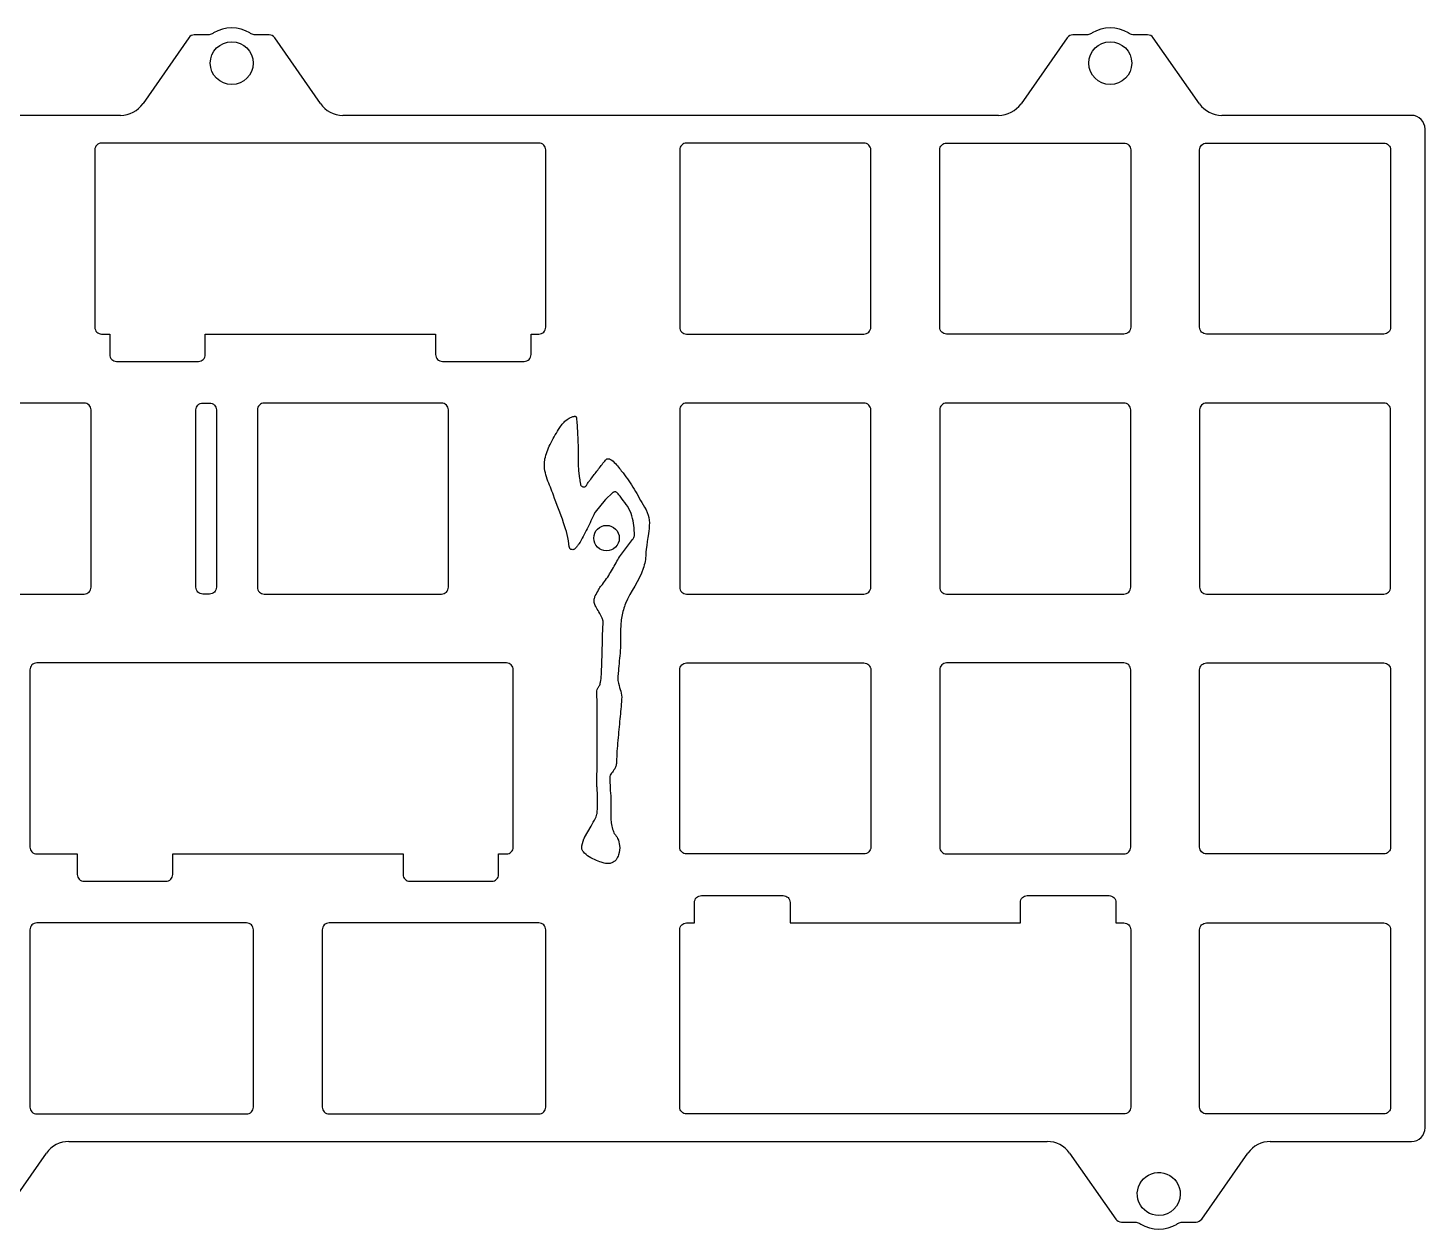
# Model space of a CAD drawing. Header units: millimetres. Extents: x 9 to 371, y 9 to 97.
# Drawn here: x 268.7 to 371.1, y 9.2 to 97.2 of the extents above; entities that cross this region are included whole.
import ezdxf

# ---------------------------------------------------------------- set-up
doc = ezdxf.new("R2010")
doc.units = ezdxf.units.MM
doc.header["$MEASUREMENT"] = 0

msp = doc.modelspace()

# ---------------------------------------------------------------- linework, layer by layer
for p, q in [((280.44, 96.52), (277.09, 91.7)), ((280.44, 96.52), (277.09, 91.7)), ((281.74, 96.74), (280.85, 96.74)), ((281.74, 96.74), (280.85, 96.74)), ((286.33, 96.74), (285.43, 96.74)), ((286.33, 96.74), (285.43, 96.74)), ((290.09, 91.7), (286.74, 96.52)), ((290.09, 91.7), (286.74, 96.52)), ((344.83, 96.52), (341.44, 91.69)), ((344.83, 96.52), (341.44, 91.69)), ((346.13, 96.74), (345.24, 96.74)), ((346.13, 96.74), (345.24, 96.74)), ((350.72, 96.74), (349.82, 96.74)), ((350.72, 96.74), (349.82, 96.74)), ((354.51, 91.69), (351.13, 96.52)), ((354.51, 91.69), (351.13, 96.52)), ((275.45, 90.84), (212.54, 90.84)), ((275.45, 90.84), (212.54, 90.84)), ((339.8, 90.84), (291.73, 90.84)), ((339.8, 90.84), (291.73, 90.84)), ((370.05, 90.84), (356.15, 90.84)), ((370.05, 90.84), (356.15, 90.84)), ((371.05, 16.64), (371.05, 89.84)), ((371.05, 16.64), (371.05, 89.84)), ((310.97, 62.66), (310.22, 61.75)), ((310.97, 62.66), (310.22, 61.75)), ((311.51, 63.18), (310.99, 62.68)), ((311.51, 63.18), (310.99, 62.68)), ((310.37, 43.03), (310.37, 43.23)), ((310.37, 43.03), (310.37, 43.23)), ((311.38, 40.5), (311.38, 39.29)), ((311.38, 40.5), (311.38, 39.29)), ((309.45, 37.91), (309.93, 38.75)), ((309.45, 37.91), (309.93, 38.75)), ((309.26, 37.3), (309.41, 37.83)), ((309.26, 37.3), (309.41, 37.83)), ((271.66, 15.64), (343.36, 15.64)), ((271.66, 15.64), (343.36, 15.64)), ((359.71, 15.64), (370.05, 15.64)), ((359.71, 15.64), (370.05, 15.64)), ((266.64, 9.95), (270.02, 14.78)), ((266.64, 9.95), (270.02, 14.78)), ((345, 14.78), (348.39, 9.95)), ((345, 14.78), (348.39, 9.95)), ((354.68, 9.95), (358.07, 14.78)), ((354.68, 9.95), (358.07, 14.78)), ((348.8, 9.74), (349.69, 9.74)), ((348.8, 9.74), (349.69, 9.74)), ((353.38, 9.74), (354.27, 9.74)), ((353.38, 9.74), (354.27, 9.74))]:
    msp.add_line(p, q)
for points in [[(306.61, 88.31, 0.414214), (306.11, 88.81), (274.06, 88.81, 0.414214), (273.56, 88.31), (273.56, 75.31, 0.414214), (274.06, 74.81), (274.65, 74.81), (274.65, 73.31, 0.414214), (275.15, 72.81), (281.15, 72.81, 0.414214), (281.65, 73.31), (281.65, 74.81), (298.53, 74.81), (298.53, 73.31, 0.414214), (299.03, 72.81), (305.03, 72.81, 0.414214), (305.53, 73.31), (305.53, 74.81), (306.11, 74.81, 0.414214), (306.61, 75.31)], [(306.61, 88.31, 0.414214), (306.11, 88.81), (274.06, 88.81, 0.414214), (273.56, 88.31), (273.56, 75.31, 0.414214), (274.06, 74.81), (274.65, 74.81), (274.65, 73.31, 0.414214), (275.15, 72.81), (281.15, 72.81, 0.414214), (281.65, 73.31), (281.65, 74.81), (298.53, 74.81), (298.53, 73.31, 0.414214), (299.03, 72.81), (305.03, 72.81, 0.414214), (305.53, 73.31), (305.53, 74.81), (306.11, 74.81, 0.414214), (306.61, 75.31)], [(316.43, 75.31, 0.414214), (316.93, 74.81), (329.93, 74.81, 0.414214), (330.43, 75.31), (330.43, 88.31, 0.414214), (329.93, 88.81), (316.93, 88.81, 0.414214), (316.43, 88.31)], [(316.43, 75.31, 0.414214), (316.93, 74.81), (329.93, 74.81, 0.414214), (330.43, 75.31), (330.43, 88.31, 0.414214), (329.93, 88.81), (316.93, 88.81, 0.414214), (316.43, 88.31)], [(335.48, 75.31), (335.48, 88.31, -0.414214), (335.98, 88.81), (348.98, 88.81, -0.414214), (349.48, 88.31), (349.48, 75.31, -0.414214), (348.98, 74.81), (335.98, 74.81, -0.414214)], [(335.48, 75.31), (335.48, 88.31, -0.414214), (335.98, 88.81), (348.98, 88.81, -0.414214), (349.48, 88.31), (349.48, 75.31, -0.414214), (348.98, 74.81), (335.98, 74.81, -0.414214)], [(368.53, 88.31), (368.53, 75.31, -0.414214), (368.03, 74.81), (355.03, 74.81, -0.414214), (354.53, 75.31), (354.53, 88.31, -0.414214), (355.03, 88.81), (368.03, 88.81, -0.414214)], [(368.53, 88.31), (368.53, 75.31, -0.414214), (368.03, 74.81), (355.03, 74.81, -0.414214), (354.53, 75.31), (354.53, 88.31, -0.414214), (355.03, 88.81), (368.03, 88.81, -0.414214)], [(273.28, 69.26, 0.414214), (272.78, 69.76), (259.78, 69.76, 0.414214), (259.28, 69.26), (259.28, 56.26, 0.414214), (259.78, 55.76), (272.78, 55.76, 0.414214), (273.28, 56.26)], [(273.28, 69.26, 0.414214), (272.78, 69.76), (259.78, 69.76, 0.414214), (259.28, 69.26), (259.28, 56.26, 0.414214), (259.78, 55.76), (272.78, 55.76, 0.414214), (273.28, 56.26)], [(281.47, 69.76), (281.97, 69.76, -0.414214), (282.47, 69.26), (282.47, 56.26, -0.414214), (281.97, 55.76), (281.47, 55.76, -0.414214), (280.97, 56.26), (280.97, 69.26, -0.414214)], [(281.47, 69.76), (281.97, 69.76, -0.414214), (282.47, 69.26), (282.47, 56.26, -0.414214), (281.97, 55.76), (281.47, 55.76, -0.414214), (280.97, 56.26), (280.97, 69.26, -0.414214)], [(299.47, 69.26, 0.414214), (298.97, 69.76), (285.97, 69.76, 0.414214), (285.47, 69.26), (285.47, 56.26, 0.414214), (285.97, 55.76), (298.97, 55.76, 0.414214), (299.47, 56.26)], [(299.47, 69.26, 0.414214), (298.97, 69.76), (285.97, 69.76, 0.414214), (285.47, 69.26), (285.47, 56.26, 0.414214), (285.97, 55.76), (298.97, 55.76, 0.414214), (299.47, 56.26)], [(316.93, 69.76, 0.414214), (316.43, 69.26), (316.43, 56.26, 0.414214), (316.93, 55.76), (329.93, 55.76, 0.414214), (330.43, 56.26), (330.43, 69.26, 0.414214), (329.93, 69.76)], [(316.93, 69.76, 0.414214), (316.43, 69.26), (316.43, 56.26, 0.414214), (316.93, 55.76), (329.93, 55.76, 0.414214), (330.43, 56.26), (330.43, 69.26, 0.414214), (329.93, 69.76)], [(335.98, 69.76, 0.414214), (335.48, 69.26), (335.48, 56.26, 0.414214), (335.98, 55.76), (348.98, 55.76, 0.414214), (349.48, 56.26), (349.48, 69.26, 0.414214), (348.98, 69.76)], [(335.98, 69.76, 0.414214), (335.48, 69.26), (335.48, 56.26, 0.414214), (335.98, 55.76), (348.98, 55.76, 0.414214), (349.48, 56.26), (349.48, 69.26, 0.414214), (348.98, 69.76)], [(368.03, 55.76, 0.414214), (368.53, 56.26), (368.53, 69.26, 0.414214), (368.03, 69.76), (355.03, 69.76, 0.414214), (354.53, 69.26), (354.53, 56.26, 0.414214), (355.03, 55.76)], [(368.03, 55.76, 0.414214), (368.53, 56.26), (368.53, 69.26, 0.414214), (368.03, 69.76), (355.03, 69.76, 0.414214), (354.53, 69.26), (354.53, 56.26, 0.414214), (355.03, 55.76)], [(268.8, 37.21, 0.414214), (269.3, 36.71), (272.27, 36.71), (272.27, 35.21, 0.414214), (272.77, 34.71), (278.77, 34.71, 0.414214), (279.27, 35.21), (279.27, 36.71), (296.15, 36.71), (296.15, 35.21, 0.414214), (296.65, 34.71), (302.65, 34.71, 0.414214), (303.15, 35.21), (303.15, 36.71), (303.73, 36.71, 0.414214), (304.23, 37.21), (304.23, 50.21, 0.414214), (303.73, 50.71), (269.3, 50.71, 0.414214), (268.8, 50.21)], [(268.8, 37.21, 0.414214), (269.3, 36.71), (272.27, 36.71), (272.27, 35.21, 0.414214), (272.77, 34.71), (278.77, 34.71, 0.414214), (279.27, 35.21), (279.27, 36.71), (296.15, 36.71), (296.15, 35.21, 0.414214), (296.65, 34.71), (302.65, 34.71, 0.414214), (303.15, 35.21), (303.15, 36.71), (303.73, 36.71, 0.414214), (304.23, 37.21), (304.23, 50.21, 0.414214), (303.73, 50.71), (269.3, 50.71, 0.414214), (268.8, 50.21)], [(316.43, 37.21), (316.43, 50.21, -0.414214), (316.93, 50.71), (329.93, 50.71, -0.414214), (330.43, 50.21), (330.43, 37.21, -0.414214), (329.93, 36.71), (316.93, 36.71, -0.414214)], [(316.43, 37.21), (316.43, 50.21, -0.414214), (316.93, 50.71), (329.93, 50.71, -0.414214), (330.43, 50.21), (330.43, 37.21, -0.414214), (329.93, 36.71), (316.93, 36.71, -0.414214)], [(348.98, 36.71, 0.414214), (349.48, 37.21), (349.48, 50.21, 0.414214), (348.98, 50.71), (335.98, 50.71, 0.414214), (335.48, 50.21), (335.48, 37.21, 0.414214), (335.98, 36.71)], [(348.98, 36.71, 0.414214), (349.48, 37.21), (349.48, 50.21, 0.414214), (348.98, 50.71), (335.98, 50.71, 0.414214), (335.48, 50.21), (335.48, 37.21, 0.414214), (335.98, 36.71)], [(368.03, 36.71), (355.03, 36.71, -0.414214), (354.53, 37.21), (354.53, 50.21, -0.414214), (355.03, 50.71), (368.03, 50.71, -0.414214), (368.53, 50.21), (368.53, 37.21, -0.414214)], [(368.03, 36.71), (355.03, 36.71, -0.414214), (354.53, 37.21), (354.53, 50.21, -0.414214), (355.03, 50.71), (368.03, 50.71, -0.414214), (368.53, 50.21), (368.53, 37.21, -0.414214)], [(317.51, 31.66), (317.51, 33.16, -0.414214), (318.01, 33.66), (324.01, 33.66, -0.414214), (324.51, 33.16), (324.51, 31.66), (341.39, 31.66), (341.39, 33.16, -0.414214), (341.89, 33.66), (347.89, 33.66, -0.414214), (348.39, 33.16), (348.39, 31.66), (348.98, 31.66, -0.414214), (349.48, 31.16), (349.48, 18.16, -0.414214), (348.98, 17.66), (316.93, 17.66, -0.414214), (316.43, 18.16), (316.43, 31.16, -0.414214), (316.93, 31.66)], [(317.51, 31.66), (317.51, 33.16, -0.414214), (318.01, 33.66), (324.01, 33.66, -0.414214), (324.51, 33.16), (324.51, 31.66), (341.39, 31.66), (341.39, 33.16, -0.414214), (341.89, 33.66), (347.89, 33.66, -0.414214), (348.39, 33.16), (348.39, 31.66), (348.98, 31.66, -0.414214), (349.48, 31.16), (349.48, 18.16, -0.414214), (348.98, 17.66), (316.93, 17.66, -0.414214), (316.43, 18.16), (316.43, 31.16, -0.414214), (316.93, 31.66)], [(269.3, 31.66, 0.414214), (268.8, 31.16), (268.8, 18.16, 0.414214), (269.3, 17.66), (284.68, 17.66, 0.414214), (285.18, 18.16), (285.18, 31.16, 0.414214), (284.68, 31.66)], [(269.3, 31.66, 0.414214), (268.8, 31.16), (268.8, 18.16, 0.414214), (269.3, 17.66), (284.68, 17.66, 0.414214), (285.18, 18.16), (285.18, 31.16, 0.414214), (284.68, 31.66)], [(306.11, 17.66, 0.414214), (306.61, 18.16), (306.61, 31.16, 0.414214), (306.11, 31.66), (290.73, 31.66, 0.414214), (290.23, 31.16), (290.23, 18.16, 0.414214), (290.73, 17.66)], [(306.11, 17.66, 0.414214), (306.61, 18.16), (306.61, 31.16, 0.414214), (306.11, 31.66), (290.73, 31.66, 0.414214), (290.23, 31.16), (290.23, 18.16, 0.414214), (290.73, 17.66)], [(355.03, 31.66), (368.03, 31.66, -0.414214), (368.53, 31.16), (368.53, 18.16, -0.414214), (368.03, 17.66), (355.03, 17.66, -0.414214), (354.53, 18.16), (354.53, 31.16, -0.414214)], [(355.03, 31.66), (368.03, 31.66, -0.414214), (368.53, 31.16), (368.53, 18.16, -0.414214), (368.03, 17.66), (355.03, 17.66, -0.414214), (354.53, 18.16), (354.53, 31.16, -0.414214)], [(353.11, 11.8), (353.11, 11.78, -0.41103), (351.54, 10.22, -2.414267)], [(353.11, 11.8), (353.11, 11.78, -0.41103), (351.54, 10.22, -2.414267)]]:
    msp.add_lwpolyline(points, format="xyb", close=True)
for centre, radius in [((283.59, 94.67), 1.57), ((283.59, 94.67), 1.57), ((347.98, 94.67), 1.57), ((347.98, 94.67), 1.57), ((311.06, 59.86), 0.935), ((311.06, 59.86), 0.935)]:
    msp.add_circle(centre, radius)
for centre, radius, start, end in [((280.85, 96.24), 0.5, 90, 145.2248), ((280.85, 96.24), 0.5, 90, 145.2248), ((283.59, 94.67), 2.58, 58.9418, 121.0582), ((283.59, 94.67), 2.58, 58.9418, 121.0582), ((286.33, 96.24), 0.5, 34.7752, 90), ((286.33, 96.24), 0.5, 34.7752, 90), ((345.24, 96.24), 0.5, 90, 145), ((345.24, 96.24), 0.5, 90, 145), ((347.98, 94.67), 2.58, 58.9418, 121.0582), ((347.98, 94.67), 2.58, 58.9418, 121.0582), ((350.72, 96.24), 0.5, 35, 90), ((350.72, 96.24), 0.5, 35, 90), ((275.45, 92.84), 2, 270, 325.2248), ((275.45, 92.84), 2, 270, 325.2248), ((291.73, 92.84), 2, 214.7752, 270), ((291.73, 92.84), 2, 214.7752, 270), ((339.8, 92.84), 2, 270, 325), ((339.8, 92.84), 2, 270, 325), ((356.15, 92.84), 2, 215, 270), ((356.15, 92.84), 2, 215, 270), ((370.05, 89.84), 1, 0, 90), ((370.05, 89.84), 1, 0, 90), ((370.05, 16.64), 1, 270, 0), ((370.05, 16.64), 1, 270, 0), ((271.66, 13.64), 2, 90, 145), ((271.66, 13.64), 2, 90, 145), ((343.36, 13.64), 2, 35, 90), ((343.36, 13.64), 2, 35, 90), ((359.71, 13.64), 2, 90, 145), ((359.71, 13.64), 2, 90, 145), ((348.8, 10.24), 0.5, 215, 270), ((348.8, 10.24), 0.5, 215, 270), ((351.54, 11.8), 2.58, 238.9418, 301.0582), ((351.54, 11.8), 2.58, 238.9418, 301.0582), ((354.27, 10.24), 0.5, 270, 325), ((354.27, 10.24), 0.5, 270, 325)]:
    msp.add_arc(centre, radius, start, end)
for points, knots in [([(282.26, 96.88), (282.19, 96.84), (282.12, 96.79), (281.92, 96.74), (281.82, 96.74), (281.74, 96.74)], [-0.05014064, -0.05014064, -0.05014064, -0.05014064, -0.02426052, -0.02426052, 0, 0, 0, 0]), ([(282.26, 96.88), (282.19, 96.84), (282.12, 96.79), (281.92, 96.74), (281.82, 96.74), (281.74, 96.74)], [-0.05014064, -0.05014064, -0.05014064, -0.05014064, -0.02426052, -0.02426052, 0, 0, 0, 0]), ([(285.43, 96.74), (285.35, 96.74), (285.26, 96.74), (285.06, 96.79), (284.99, 96.84), (284.92, 96.88)], [-0.04674166, -0.04674166, -0.04674166, -0.04674166, -0.02412574, -0.02412574, 0, 0, 0, 0]), ([(285.43, 96.74), (285.35, 96.74), (285.26, 96.74), (285.06, 96.79), (284.99, 96.84), (284.92, 96.88)], [-0.04674166, -0.04674166, -0.04674166, -0.04674166, -0.02412574, -0.02412574, 0, 0, 0, 0]), ([(346.65, 96.88), (346.58, 96.84), (346.51, 96.79), (346.3, 96.74), (346.21, 96.74), (346.13, 96.74)], [-0.05014064, -0.05014064, -0.05014064, -0.05014064, -0.02426052, -0.02426052, 0, 0, 0, 0]), ([(346.65, 96.88), (346.58, 96.84), (346.51, 96.79), (346.3, 96.74), (346.21, 96.74), (346.13, 96.74)], [-0.05014064, -0.05014064, -0.05014064, -0.05014064, -0.02426052, -0.02426052, 0, 0, 0, 0]), ([(349.82, 96.74), (349.74, 96.74), (349.65, 96.74), (349.44, 96.79), (349.37, 96.84), (349.3, 96.88)], [-0.04674166, -0.04674166, -0.04674166, -0.04674166, -0.02412574, -0.02412574, 0, 0, 0, 0]), ([(349.82, 96.74), (349.74, 96.74), (349.65, 96.74), (349.44, 96.79), (349.37, 96.84), (349.3, 96.88)], [-0.04674166, -0.04674166, -0.04674166, -0.04674166, -0.02412574, -0.02412574, 0, 0, 0, 0]), ([(307.54, 67.81), (307.67, 68.02), (307.83, 68.25), (308.11, 68.51), (308.22, 68.59), (308.44, 68.72), (308.56, 68.76), (308.69, 68.78)], [0, 0, 0, 0, 0.0926606, 0.0926606, 0.1384089, 0.1384089, 0.1846575, 0.1846575, 0.1846575, 0.1846575]), ([(307.54, 67.81), (307.67, 68.02), (307.83, 68.25), (308.11, 68.51), (308.22, 68.59), (308.44, 68.72), (308.56, 68.76), (308.69, 68.78)], [0, 0, 0, 0, 0.0926606, 0.0926606, 0.1384089, 0.1384089, 0.1846575, 0.1846575, 0.1846575, 0.1846575]), ([(308.69, 68.78), (308.71, 68.79), (308.72, 68.79), (308.75, 68.79), (308.77, 68.78), (308.78, 68.78)], [0, 0, 0, 0, 0.00574393, 0.00574393, 0.01141766, 0.01141766, 0.01141766, 0.01141766]), ([(308.69, 68.78), (308.71, 68.79), (308.72, 68.79), (308.75, 68.79), (308.77, 68.78), (308.78, 68.78)], [0, 0, 0, 0, 0.00574393, 0.00574393, 0.01141766, 0.01141766, 0.01141766, 0.01141766]), ([(308.78, 68.78), (308.8, 68.77), (308.81, 68.77), (308.83, 68.75), (308.84, 68.74), (308.85, 68.71), (308.86, 68.69), (308.87, 68.66), (308.87, 68.64), (308.87, 68.62)], [0, 0, 0, 0, 0.00491941, 0.00491941, 0.01056266, 0.01056266, 0.0168835, 0.0168835, 0.02324752, 0.02324752, 0.02324752, 0.02324752]), ([(308.78, 68.78), (308.8, 68.77), (308.81, 68.77), (308.83, 68.75), (308.84, 68.74), (308.85, 68.71), (308.86, 68.69), (308.87, 68.66), (308.87, 68.64), (308.87, 68.62)], [0, 0, 0, 0, 0.00491941, 0.00491941, 0.01056266, 0.01056266, 0.0168835, 0.0168835, 0.02324752, 0.02324752, 0.02324752, 0.02324752]), ([(308.87, 68.62), (308.92, 67.79), (308.93, 67.59), (308.98, 66.55), (308.99, 66.03), (308.99, 65.51)], [0, 0, 0, 0, 0.3141813, 0.3141813, 0.630316, 0.630316, 0.630316, 0.630316]), ([(308.87, 68.62), (308.92, 67.79), (308.93, 67.59), (308.98, 66.55), (308.99, 66.03), (308.99, 65.51)], [0, 0, 0, 0, 0.3141813, 0.3141813, 0.630316, 0.630316, 0.630316, 0.630316]), ([(306.55, 65.66), (306.62, 66.02), (306.76, 66.39), (307.11, 67.11), (307.34, 67.49), (307.54, 67.81)], [0, 0, 0, 0, 0.1376555, 0.1376555, 0.3019773, 0.3019773, 0.3019773, 0.3019773]), ([(306.55, 65.66), (306.62, 66.02), (306.76, 66.39), (307.11, 67.11), (307.34, 67.49), (307.54, 67.81)], [0, 0, 0, 0, 0.1376555, 0.1376555, 0.3019773, 0.3019773, 0.3019773, 0.3019773]), ([(306.52, 65.43), (306.52, 65.47), (306.53, 65.51), (306.54, 65.59), (306.55, 65.63), (306.55, 65.66)], [0, 0, 0, 0, 0.0145605, 0.0145605, 0.02920762, 0.02920762, 0.02920762, 0.02920762]), ([(306.52, 65.43), (306.52, 65.47), (306.53, 65.51), (306.54, 65.59), (306.55, 65.63), (306.55, 65.66)], [0, 0, 0, 0, 0.0145605, 0.0145605, 0.02920762, 0.02920762, 0.02920762, 0.02920762]), ([(310.93, 65.51), (310.97, 65.56), (311.01, 65.61), (311.08, 65.66), (311.11, 65.67), (311.17, 65.68), (311.2, 65.68), (311.27, 65.67), (311.31, 65.65), (311.36, 65.63)], [0, 0, 0, 0, 0.02355829, 0.02355829, 0.03804973, 0.03804973, 0.05120205, 0.05120205, 0.06805779, 0.06805779, 0.06805779, 0.06805779]), ([(310.93, 65.51), (310.97, 65.56), (311.01, 65.61), (311.08, 65.66), (311.11, 65.67), (311.17, 65.68), (311.2, 65.68), (311.27, 65.67), (311.31, 65.65), (311.36, 65.63)], [0, 0, 0, 0, 0.02355829, 0.02355829, 0.03804973, 0.03804973, 0.05120205, 0.05120205, 0.06805779, 0.06805779, 0.06805779, 0.06805779]), ([(311.36, 65.63), (311.48, 65.55), (311.6, 65.44), (311.91, 65.1), (312.11, 64.84), (312.27, 64.64)], [0, 0, 0, 0, 0.0537512, 0.0537512, 0.154985, 0.154985, 0.154985, 0.154985]), ([(311.36, 65.63), (311.48, 65.55), (311.6, 65.44), (311.91, 65.1), (312.11, 64.84), (312.27, 64.64)], [0, 0, 0, 0, 0.0537512, 0.0537512, 0.154985, 0.154985, 0.154985, 0.154985]), ([(307.17, 63.01), (307.04, 63.4), (306.85, 63.79), (306.65, 64.39), (306.59, 64.59), (306.51, 65.01), (306.5, 65.22), (306.52, 65.43)], [0, 0, 0, 0, 0.1573484, 0.1573484, 0.2355594, 0.2355594, 0.3152497, 0.3152497, 0.3152497, 0.3152497]), ([(307.17, 63.01), (307.04, 63.4), (306.85, 63.79), (306.65, 64.39), (306.59, 64.59), (306.51, 65.01), (306.5, 65.22), (306.52, 65.43)], [0, 0, 0, 0, 0.1573484, 0.1573484, 0.2355594, 0.2355594, 0.3152497, 0.3152497, 0.3152497, 0.3152497]), ([(308.99, 65.51), (308.99, 65.44), (308.99, 65.28), (308.99, 65.05), (309, 64.93), (309.01, 64.81)], [0, 0, 0, 0, 0.02626117, 0.02626117, 0.05258031, 0.05258031, 0.05258031, 0.05258031]), ([(308.99, 65.51), (308.99, 65.44), (308.99, 65.28), (308.99, 65.05), (309, 64.93), (309.01, 64.81)], [0, 0, 0, 0, 0.02626117, 0.02626117, 0.05258031, 0.05258031, 0.05258031, 0.05258031]), ([(309.01, 64.81), (309.02, 64.73), (309.03, 64.64), (309.05, 64.47), (309.06, 64.38), (309.08, 64.29)], [0, 0, 0, 0, 0.03285011, 0.03285011, 0.06567762, 0.06567762, 0.06567762, 0.06567762]), ([(309.01, 64.81), (309.02, 64.73), (309.03, 64.64), (309.05, 64.47), (309.06, 64.38), (309.08, 64.29)], [0, 0, 0, 0, 0.03285011, 0.03285011, 0.06567762, 0.06567762, 0.06567762, 0.06567762]), ([(309.91, 64.19), (310.08, 64.41), (310.25, 64.63), (310.59, 65.07), (310.76, 65.29), (310.93, 65.51)], [0, 0, 0, 0, 0.1042298, 0.1042298, 0.2084595, 0.2084595, 0.2084595, 0.2084595]), ([(309.91, 64.19), (310.08, 64.41), (310.25, 64.63), (310.59, 65.07), (310.76, 65.29), (310.93, 65.51)], [0, 0, 0, 0, 0.1042298, 0.1042298, 0.2084595, 0.2084595, 0.2084595, 0.2084595]), ([(312.27, 64.64), (312.42, 64.45), (312.56, 64.26), (312.83, 63.86), (312.96, 63.66), (313.08, 63.45)], [0, 0, 0, 0, 0.0897848, 0.0897848, 0.1795954, 0.1795954, 0.1795954, 0.1795954]), ([(312.27, 64.64), (312.42, 64.45), (312.56, 64.26), (312.83, 63.86), (312.96, 63.66), (313.08, 63.45)], [0, 0, 0, 0, 0.0897848, 0.0897848, 0.1795954, 0.1795954, 0.1795954, 0.1795954]), ([(309.08, 64.29), (309.09, 64.21), (309.1, 64.13), (309.13, 63.97), (309.14, 63.9), (309.15, 63.82)], [0, 0, 0, 0, 0.03014054, 0.03014054, 0.06028108, 0.06028108, 0.06028108, 0.06028108]), ([(309.08, 64.29), (309.09, 64.21), (309.1, 64.13), (309.13, 63.97), (309.14, 63.9), (309.15, 63.82)], [0, 0, 0, 0, 0.03014054, 0.03014054, 0.06028108, 0.06028108, 0.06028108, 0.06028108]), ([(309.15, 63.82), (309.16, 63.78), (309.17, 63.75), (309.2, 63.7), (309.22, 63.68), (309.27, 63.64), (309.3, 63.63), (309.36, 63.61), (309.39, 63.61), (309.45, 63.62), (309.48, 63.63), (309.53, 63.66), (309.55, 63.67), (309.58, 63.7), (309.59, 63.72), (309.6, 63.74)], [0, 0, 0, 0, 0.01227945, 0.01227945, 0.02322525, 0.02322525, 0.03459556, 0.03459556, 0.04678826, 0.04678826, 0.05858241, 0.05858241, 0.066986, 0.066986, 0.07607215, 0.07607215, 0.07607215, 0.07607215]), ([(309.15, 63.82), (309.16, 63.78), (309.17, 63.75), (309.2, 63.7), (309.22, 63.68), (309.27, 63.64), (309.3, 63.63), (309.36, 63.61), (309.39, 63.61), (309.45, 63.62), (309.48, 63.63), (309.53, 63.66), (309.55, 63.67), (309.58, 63.7), (309.59, 63.72), (309.6, 63.74)], [0, 0, 0, 0, 0.01227945, 0.01227945, 0.02322525, 0.02322525, 0.03459556, 0.03459556, 0.04678826, 0.04678826, 0.05858241, 0.05858241, 0.066986, 0.066986, 0.07607215, 0.07607215, 0.07607215, 0.07607215]), ([(309.6, 63.74), (309.6, 63.75), (309.6, 63.75), (309.61, 63.75), (309.61, 63.75), (309.61, 63.76)], [0, 0, 0, 0, 0.000728032, 0.000728032, 0.001460073, 0.001460073, 0.001460073, 0.001460073]), ([(309.6, 63.74), (309.6, 63.75), (309.6, 63.75), (309.61, 63.75), (309.61, 63.75), (309.61, 63.76)], [0, 0, 0, 0, 0.000728032, 0.000728032, 0.001460073, 0.001460073, 0.001460073, 0.001460073]), ([(309.61, 63.76), (309.65, 63.83), (309.7, 63.91), (309.8, 64.05), (309.85, 64.12), (309.91, 64.19)], [0, 0, 0, 0, 0.03315585, 0.03315585, 0.06635558, 0.06635558, 0.06635558, 0.06635558]), ([(309.61, 63.76), (309.65, 63.83), (309.7, 63.91), (309.8, 64.05), (309.85, 64.12), (309.91, 64.19)], [0, 0, 0, 0, 0.03315585, 0.03315585, 0.06635558, 0.06635558, 0.06635558, 0.06635558]), ([(308.33, 59.23), (308.28, 59.82), (308.12, 60.41), (307.68, 61.67), (307.39, 62.34), (307.17, 63.01)], [0, 0, 0, 0, 0.2225326, 0.2225326, 0.4871287, 0.4871287, 0.4871287, 0.4871287]), ([(308.33, 59.23), (308.28, 59.82), (308.12, 60.41), (307.68, 61.67), (307.39, 62.34), (307.17, 63.01)], [0, 0, 0, 0, 0.2225326, 0.2225326, 0.4871287, 0.4871287, 0.4871287, 0.4871287]), ([(310.99, 62.68), (310.98, 62.68), (310.98, 62.67), (310.97, 62.67), (310.97, 62.66), (310.97, 62.66)], [0, 0, 0, 0, 0.001944628, 0.001944628, 0.004016059, 0.004016059, 0.004016059, 0.004016059]), ([(310.99, 62.68), (310.98, 62.68), (310.98, 62.67), (310.97, 62.67), (310.97, 62.66), (310.97, 62.66)], [0, 0, 0, 0, 0.001944628, 0.001944628, 0.004016059, 0.004016059, 0.004016059, 0.004016059]), ([(311.85, 63.17), (311.83, 63.19), (311.8, 63.21), (311.75, 63.24), (311.72, 63.25), (311.66, 63.25), (311.62, 63.24), (311.58, 63.23), (311.57, 63.22), (311.54, 63.2), (311.52, 63.19), (311.51, 63.18)], [0, 0, 0, 0, 0.01169884, 0.01169884, 0.02321988, 0.02321988, 0.03504616, 0.03504616, 0.04115015, 0.04115015, 0.04745303, 0.04745303, 0.04745303, 0.04745303]), ([(311.85, 63.17), (311.83, 63.19), (311.8, 63.21), (311.75, 63.24), (311.72, 63.25), (311.66, 63.25), (311.62, 63.24), (311.58, 63.23), (311.57, 63.22), (311.54, 63.2), (311.52, 63.19), (311.51, 63.18)], [0, 0, 0, 0, 0.01169884, 0.01169884, 0.02321988, 0.02321988, 0.03504616, 0.03504616, 0.04115015, 0.04115015, 0.04745303, 0.04745303, 0.04745303, 0.04745303]), ([(312.05, 62.94), (312.04, 62.97), (312, 63.01), (311.93, 63.08), (311.89, 63.13), (311.85, 63.17)], [0, 0, 0, 0, 0.01280285, 0.01280285, 0.0298319, 0.0298319, 0.0298319, 0.0298319]), ([(312.05, 62.94), (312.04, 62.97), (312, 63.01), (311.93, 63.08), (311.89, 63.13), (311.85, 63.17)], [0, 0, 0, 0, 0.01280285, 0.01280285, 0.0298319, 0.0298319, 0.0298319, 0.0298319]), ([(312.87, 61.66), (312.78, 61.9), (312.65, 62.12), (312.36, 62.53), (312.2, 62.72), (312.05, 62.94)], [0, 0, 0, 0, 0.0982238, 0.0982238, 0.1970612, 0.1970612, 0.1970612, 0.1970612]), ([(312.87, 61.66), (312.78, 61.9), (312.65, 62.12), (312.36, 62.53), (312.2, 62.72), (312.05, 62.94)], [0, 0, 0, 0, 0.0982238, 0.0982238, 0.1970612, 0.1970612, 0.1970612, 0.1970612]), ([(313.08, 63.45), (313.21, 63.23), (313.34, 63.01), (313.59, 62.57), (313.72, 62.35), (313.85, 62.12)], [0, 0, 0, 0, 0.0959047, 0.0959047, 0.1918206, 0.1918206, 0.1918206, 0.1918206]), ([(313.08, 63.45), (313.21, 63.23), (313.34, 63.01), (313.59, 62.57), (313.72, 62.35), (313.85, 62.12)], [0, 0, 0, 0, 0.0959047, 0.0959047, 0.1918206, 0.1918206, 0.1918206, 0.1918206]), ([(310.19, 61.7), (310.01, 61.32), (309.83, 60.93), (309.46, 60.17), (309.27, 59.79), (309.03, 59.44)], [0, 0, 0, 0, 0.1582463, 0.1582463, 0.3153059, 0.3153059, 0.3153059, 0.3153059]), ([(310.19, 61.7), (310.01, 61.32), (309.83, 60.93), (309.46, 60.17), (309.27, 59.79), (309.03, 59.44)], [0, 0, 0, 0, 0.1582463, 0.1582463, 0.3153059, 0.3153059, 0.3153059, 0.3153059]), ([(310.22, 61.75), (310.21, 61.74), (310.21, 61.73), (310.2, 61.72), (310.19, 61.71), (310.19, 61.7)], [0, 0, 0, 0, 0.003578107, 0.003578107, 0.007257483, 0.007257483, 0.007257483, 0.007257483]), ([(310.22, 61.75), (310.21, 61.74), (310.21, 61.73), (310.2, 61.72), (310.19, 61.71), (310.19, 61.7)], [0, 0, 0, 0, 0.003578107, 0.003578107, 0.007257483, 0.007257483, 0.007257483, 0.007257483]), ([(313.11, 60.25), (313.09, 60.49), (313.07, 60.72), (313, 61.19), (312.95, 61.43), (312.87, 61.66)], [0, 0, 0, 0, 0.089809, 0.089809, 0.1806699, 0.1806699, 0.1806699, 0.1806699]), ([(313.11, 60.25), (313.09, 60.49), (313.07, 60.72), (313, 61.19), (312.95, 61.43), (312.87, 61.66)], [0, 0, 0, 0, 0.089809, 0.089809, 0.1806699, 0.1806699, 0.1806699, 0.1806699]), ([(313.85, 62.12), (314.01, 61.85), (314.11, 61.61), (314.21, 61.11), (314.21, 60.86), (314.18, 60.55)], [0, 0, 0, 0, 0.1185606, 0.1185606, 0.2371416, 0.2371416, 0.2371416, 0.2371416]), ([(313.85, 62.12), (314.01, 61.85), (314.11, 61.61), (314.21, 61.11), (314.21, 60.86), (314.18, 60.55)], [0, 0, 0, 0, 0.1185606, 0.1185606, 0.2371416, 0.2371416, 0.2371416, 0.2371416]), ([(314.18, 60.55), (314.16, 60.4), (314.1, 60), (313.99, 59.22), (313.94, 58.83), (313.94, 58.7)], [0, 0, 0, 0, 0.0571935, 0.0571935, 0.1142361, 0.1142361, 0.1142361, 0.1142361]), ([(314.18, 60.55), (314.16, 60.4), (314.1, 60), (313.99, 59.22), (313.94, 58.83), (313.94, 58.7)], [0, 0, 0, 0, 0.0571935, 0.0571935, 0.1142361, 0.1142361, 0.1142361, 0.1142361]), ([(309.03, 59.44), (308.99, 59.37), (308.94, 59.3), (308.84, 59.17), (308.78, 59.11), (308.72, 59.06)], [0, 0, 0, 0, 0.03101616, 0.03101616, 0.06161978, 0.06161978, 0.06161978, 0.06161978]), ([(309.03, 59.44), (308.99, 59.37), (308.94, 59.3), (308.84, 59.17), (308.78, 59.11), (308.72, 59.06)], [0, 0, 0, 0, 0.03101616, 0.03101616, 0.06161978, 0.06161978, 0.06161978, 0.06161978]), ([(311.82, 58.16), (311.98, 58.45), (312.17, 58.72), (312.57, 59.24), (312.78, 59.49), (312.97, 59.75)], [0, 0, 0, 0, 0.1231116, 0.1231116, 0.2456426, 0.2456426, 0.2456426, 0.2456426]), ([(311.82, 58.16), (311.98, 58.45), (312.17, 58.72), (312.57, 59.24), (312.78, 59.49), (312.97, 59.75)], [0, 0, 0, 0, 0.1231116, 0.1231116, 0.2456426, 0.2456426, 0.2456426, 0.2456426]), ([(312.97, 59.75), (313, 59.79), (313.02, 59.82), (313.06, 59.89), (313.08, 59.93), (313.09, 59.97)], [0, 0, 0, 0, 0.01592632, 0.01592632, 0.03187873, 0.03187873, 0.03187873, 0.03187873]), ([(312.97, 59.75), (313, 59.79), (313.02, 59.82), (313.06, 59.89), (313.08, 59.93), (313.09, 59.97)], [0, 0, 0, 0, 0.01592632, 0.01592632, 0.03187873, 0.03187873, 0.03187873, 0.03187873]), ([(313.09, 59.97), (313.11, 60.01), (313.11, 60.06), (313.12, 60.15), (313.11, 60.2), (313.11, 60.25)], [0, 0, 0, 0, 0.01773611, 0.01773611, 0.03543156, 0.03543156, 0.03543156, 0.03543156]), ([(313.09, 59.97), (313.11, 60.01), (313.11, 60.06), (313.12, 60.15), (313.11, 60.2), (313.11, 60.25)], [0, 0, 0, 0, 0.01773611, 0.01773611, 0.03543156, 0.03543156, 0.03543156, 0.03543156]), ([(308.72, 59.06), (308.69, 59.04), (308.66, 59.03), (308.6, 59.01), (308.58, 59.01), (308.51, 59.02), (308.48, 59.02), (308.43, 59.05), (308.4, 59.07), (308.37, 59.12), (308.35, 59.14), (308.34, 59.18), (308.33, 59.21), (308.33, 59.23)], [0, 0, 0, 0, 0.01178777, 0.01178777, 0.02293578, 0.02293578, 0.03467438, 0.03467438, 0.04678963, 0.04678963, 0.0556847, 0.0556847, 0.06514251, 0.06514251, 0.06514251, 0.06514251]), ([(308.72, 59.06), (308.69, 59.04), (308.66, 59.03), (308.6, 59.01), (308.58, 59.01), (308.51, 59.02), (308.48, 59.02), (308.43, 59.05), (308.4, 59.07), (308.37, 59.12), (308.35, 59.14), (308.34, 59.18), (308.33, 59.21), (308.33, 59.23)], [0, 0, 0, 0, 0.01178777, 0.01178777, 0.02293578, 0.02293578, 0.03467438, 0.03467438, 0.04678963, 0.04678963, 0.0556847, 0.0556847, 0.06514251, 0.06514251, 0.06514251, 0.06514251]), ([(313.94, 58.7), (313.94, 58.33), (313.87, 57.98), (313.44, 56.74), (312.82, 55.95), (312.46, 55.07)], [0, 0, 0, 0, 0.1375137, 0.1375137, 0.4921971, 0.4921971, 0.4921971, 0.4921971]), ([(313.94, 58.7), (313.94, 58.33), (313.87, 57.98), (313.44, 56.74), (312.82, 55.95), (312.46, 55.07)], [0, 0, 0, 0, 0.1375137, 0.1375137, 0.4921971, 0.4921971, 0.4921971, 0.4921971]), ([(310.67, 56.37), (310.9, 56.64), (311.1, 56.93), (311.48, 57.54), (311.65, 57.85), (311.82, 58.16)], [0, 0, 0, 0, 0.1338107, 0.1338107, 0.2672272, 0.2672272, 0.2672272, 0.2672272]), ([(310.67, 56.37), (310.9, 56.64), (311.1, 56.93), (311.48, 57.54), (311.65, 57.85), (311.82, 58.16)], [0, 0, 0, 0, 0.1338107, 0.1338107, 0.2672272, 0.2672272, 0.2672272, 0.2672272]), ([(310.24, 55.63), (310.32, 55.77), (310.4, 55.93), (310.55, 56.18), (310.62, 56.31), (310.67, 56.37)], [0, 0, 0, 0, 0.0587609, 0.0587609, 0.1104552, 0.1104552, 0.1104552, 0.1104552]), ([(310.24, 55.63), (310.32, 55.77), (310.4, 55.93), (310.55, 56.18), (310.62, 56.31), (310.67, 56.37)], [0, 0, 0, 0, 0.0587609, 0.0587609, 0.1104552, 0.1104552, 0.1104552, 0.1104552]), ([(310.27, 54.85), (310.21, 54.93), (310.18, 55.03), (310.15, 55.22), (310.15, 55.3), (310.18, 55.47), (310.2, 55.56), (310.24, 55.63)], [0, 0, 0, 0, 0.0387242, 0.0387242, 0.0707763, 0.0707763, 0.1033138, 0.1033138, 0.1033138, 0.1033138]), ([(310.27, 54.85), (310.21, 54.93), (310.18, 55.03), (310.15, 55.22), (310.15, 55.3), (310.18, 55.47), (310.2, 55.56), (310.24, 55.63)], [0, 0, 0, 0, 0.0387242, 0.0387242, 0.0707763, 0.0707763, 0.1033138, 0.1033138, 0.1033138, 0.1033138]), ([(310.81, 53.77), (310.81, 53.79), (310.8, 53.81), (310.79, 53.89), (310.75, 53.97), (310.6, 54.28), (310.41, 54.62), (310.27, 54.85)], [0, 0, 0, 0, 0.0059289, 0.0059289, 0.02608627, 0.02608627, 0.09817551, 0.09817551, 0.09817551, 0.09817551]), ([(310.81, 53.77), (310.81, 53.79), (310.8, 53.81), (310.79, 53.89), (310.75, 53.97), (310.6, 54.28), (310.41, 54.62), (310.27, 54.85)], [0, 0, 0, 0, 0.0059289, 0.0059289, 0.02608627, 0.02608627, 0.09817551, 0.09817551, 0.09817551, 0.09817551]), ([(312.46, 55.07), (312.33, 54.77), (312.24, 54.44), (312.12, 53.78), (312.1, 53.45), (312.09, 53.11)], [0, 0, 0, 0, 0.1258866, 0.1258866, 0.2513887, 0.2513887, 0.2513887, 0.2513887]), ([(312.46, 55.07), (312.33, 54.77), (312.24, 54.44), (312.12, 53.78), (312.1, 53.45), (312.09, 53.11)], [0, 0, 0, 0, 0.1258866, 0.1258866, 0.2513887, 0.2513887, 0.2513887, 0.2513887]), ([(310.77, 52.66), (310.77, 52.75), (310.78, 52.97), (310.8, 53.42), (310.81, 53.66), (310.81, 53.77)], [0, 0, 0, 0, 0.03161133, 0.03161133, 0.06312145, 0.06312145, 0.06312145, 0.06312145]), ([(310.77, 52.66), (310.77, 52.75), (310.78, 52.97), (310.8, 53.42), (310.81, 53.66), (310.81, 53.77)], [0, 0, 0, 0, 0.03161133, 0.03161133, 0.06312145, 0.06312145, 0.06312145, 0.06312145]), ([(310.71, 50.41), (310.71, 50.49), (310.73, 51.01), (310.75, 51.83), (310.77, 52.56), (310.77, 52.66)], [0, 0, 0, 0, 0.02801235, 0.02801235, 0.04435362, 0.04435362, 0.04435362, 0.04435362]), ([(310.71, 50.41), (310.71, 50.49), (310.73, 51.01), (310.75, 51.83), (310.77, 52.56), (310.77, 52.66)], [0, 0, 0, 0, 0.02801235, 0.02801235, 0.04435362, 0.04435362, 0.04435362, 0.04435362]), ([(312.09, 53.11), (312.08, 52.87), (312.09, 52.62), (312.1, 52.13), (312.1, 51.87), (312.07, 51.62)], [0, 0, 0, 0, 0.0896505, 0.0896505, 0.1776485, 0.1776485, 0.1776485, 0.1776485]), ([(312.09, 53.11), (312.08, 52.87), (312.09, 52.62), (312.1, 52.13), (312.1, 51.87), (312.07, 51.62)], [0, 0, 0, 0, 0.0896505, 0.0896505, 0.1776485, 0.1776485, 0.1776485, 0.1776485]), ([(312.07, 51.62), (312.04, 51.37), (312.02, 51.12), (311.97, 50.61), (311.94, 50.36), (311.93, 50.1)], [0, 0, 0, 0, 0.0956566, 0.0956566, 0.1912338, 0.1912338, 0.1912338, 0.1912338]), ([(312.07, 51.62), (312.04, 51.37), (312.02, 51.12), (311.97, 50.61), (311.94, 50.36), (311.93, 50.1)], [0, 0, 0, 0, 0.0956566, 0.0956566, 0.1912338, 0.1912338, 0.1912338, 0.1912338]), ([(310.53, 49.03), (310.58, 49.11), (310.6, 49.21), (310.7, 49.65), (310.68, 50.09), (310.71, 50.4)], [0, 0, 0, 0, 0.0353633, 0.0353633, 0.1690784, 0.1690784, 0.1690784, 0.1690784]), ([(310.53, 49.03), (310.58, 49.11), (310.6, 49.21), (310.7, 49.65), (310.68, 50.09), (310.71, 50.4)], [0, 0, 0, 0, 0.0353633, 0.0353633, 0.1690784, 0.1690784, 0.1690784, 0.1690784]), ([(310.71, 50.4), (310.71, 50.4), (310.71, 50.4), (310.71, 50.41), (310.71, 50.41), (310.71, 50.41)], [0, 0, 0, 0, 0.000915565, 0.000915565, 0.0018499, 0.0018499, 0.0018499, 0.0018499]), ([(310.71, 50.4), (310.71, 50.4), (310.71, 50.4), (310.71, 50.41), (310.71, 50.41), (310.71, 50.41)], [0, 0, 0, 0, 0.000915565, 0.000915565, 0.0018499, 0.0018499, 0.0018499, 0.0018499]), ([(311.93, 50.1), (311.91, 49.96), (311.9, 49.81), (311.89, 49.51), (311.9, 49.36), (311.93, 49.22)], [0, 0, 0, 0, 0.0562158, 0.0562158, 0.1131836, 0.1131836, 0.1131836, 0.1131836]), ([(311.93, 50.1), (311.91, 49.96), (311.9, 49.81), (311.89, 49.51), (311.9, 49.36), (311.93, 49.22)], [0, 0, 0, 0, 0.0562158, 0.0562158, 0.1131836, 0.1131836, 0.1131836, 0.1131836]), ([(311.93, 49.22), (311.99, 49), (312.06, 48.82), (312.16, 48.46), (312.2, 48.27), (312.17, 48.05)], [0, 0, 0, 0, 0.0830936, 0.0830936, 0.1662025, 0.1662025, 0.1662025, 0.1662025]), ([(311.93, 49.22), (311.99, 49), (312.06, 48.82), (312.16, 48.46), (312.2, 48.27), (312.17, 48.05)], [0, 0, 0, 0, 0.0830936, 0.0830936, 0.1662025, 0.1662025, 0.1662025, 0.1662025]), ([(310.37, 47.94), (310.37, 48.08), (310.35, 48.25), (310.35, 48.49), (310.35, 48.58), (310.37, 48.73), (310.39, 48.8), (310.43, 48.86)], [0, 0, 0, 0, 0.05090757, 0.05090757, 0.07532218, 0.07532218, 0.0976983, 0.0976983, 0.0976983, 0.0976983]), ([(310.37, 47.94), (310.37, 48.08), (310.35, 48.25), (310.35, 48.49), (310.35, 48.58), (310.37, 48.73), (310.39, 48.8), (310.43, 48.86)], [0, 0, 0, 0, 0.05090757, 0.05090757, 0.07532218, 0.07532218, 0.0976983, 0.0976983, 0.0976983, 0.0976983]), ([(310.43, 48.86), (310.44, 48.89), (310.46, 48.92), (310.5, 48.97), (310.51, 49), (310.53, 49.03)], [0, 0, 0, 0, 0.01222212, 0.01222212, 0.02460361, 0.02460361, 0.02460361, 0.02460361]), ([(310.43, 48.86), (310.44, 48.89), (310.46, 48.92), (310.5, 48.97), (310.51, 49), (310.53, 49.03)], [0, 0, 0, 0, 0.01222212, 0.01222212, 0.02460361, 0.02460361, 0.02460361, 0.02460361]), ([(310.37, 45.65), (310.37, 45.8), (310.37, 46.6), (310.37, 47.36), (310.37, 47.88), (310.37, 47.94)], [0, 0, 0, 0, 0.0532719, 0.0532719, 0.1721359, 0.1721359, 0.1721359, 0.1721359]), ([(310.37, 45.65), (310.37, 45.8), (310.37, 46.6), (310.37, 47.36), (310.37, 47.88), (310.37, 47.94)], [0, 0, 0, 0, 0.0532719, 0.0532719, 0.1721359, 0.1721359, 0.1721359, 0.1721359]), ([(312.17, 48.05), (312.15, 47.81), (312.13, 47.57), (312.09, 47.09), (312.06, 46.85), (312.04, 46.61)], [0, 0, 0, 0, 0.0905053, 0.0905053, 0.180984, 0.180984, 0.180984, 0.180984]), ([(312.17, 48.05), (312.15, 47.81), (312.13, 47.57), (312.09, 47.09), (312.06, 46.85), (312.04, 46.61)], [0, 0, 0, 0, 0.0905053, 0.0905053, 0.180984, 0.180984, 0.180984, 0.180984]), ([(312.04, 46.61), (312, 46.09), (311.94, 45.57), (311.84, 44.52), (311.8, 43.99), (311.8, 43.47)], [0, 0, 0, 0, 0.1944934, 0.1944934, 0.3853407, 0.3853407, 0.3853407, 0.3853407]), ([(312.04, 46.61), (312, 46.09), (311.94, 45.57), (311.84, 44.52), (311.8, 43.99), (311.8, 43.47)], [0, 0, 0, 0, 0.1944934, 0.1944934, 0.3853407, 0.3853407, 0.3853407, 0.3853407]), ([(310.37, 44.07), (310.37, 44.14), (310.37, 44.47), (310.37, 44.99), (310.37, 45.52), (310.37, 45.65)], [0, 0, 0, 0, 0.02523969, 0.02523969, 0.03709322, 0.03709322, 0.03709322, 0.03709322]), ([(310.37, 44.07), (310.37, 44.14), (310.37, 44.47), (310.37, 44.99), (310.37, 45.52), (310.37, 45.65)], [0, 0, 0, 0, 0.02523969, 0.02523969, 0.03709322, 0.03709322, 0.03709322, 0.03709322]), ([(310.37, 43.23), (310.37, 43.4), (310.37, 43.62), (310.37, 43.84), (310.37, 44), (310.37, 44.07)], [0, 0, 0, 0, 0.06419871, 0.06419871, 0.08188748, 0.08188748, 0.08188748, 0.08188748]), ([(310.37, 43.23), (310.37, 43.4), (310.37, 43.62), (310.37, 43.84), (310.37, 44), (310.37, 44.07)], [0, 0, 0, 0, 0.06419871, 0.06419871, 0.08188748, 0.08188748, 0.08188748, 0.08188748]), ([(310.37, 41.58), (310.37, 41.59), (310.36, 41.62), (310.35, 41.83), (310.35, 42.37), (310.37, 43.03)], [0, 0, 0, 0, 0.00620446, 0.00620446, 0.0645608, 0.0645608, 0.0645608, 0.0645608]), ([(310.37, 41.58), (310.37, 41.59), (310.36, 41.62), (310.35, 41.83), (310.35, 42.37), (310.37, 43.03)], [0, 0, 0, 0, 0.00620446, 0.00620446, 0.0645608, 0.0645608, 0.0645608, 0.0645608]), ([(311.8, 43.47), (311.79, 43.38), (311.78, 43.29), (311.74, 43.12), (311.71, 43.04), (311.66, 42.96)], [0, 0, 0, 0, 0.03349274, 0.03349274, 0.06689708, 0.06689708, 0.06689708, 0.06689708]), ([(311.8, 43.47), (311.79, 43.38), (311.78, 43.29), (311.74, 43.12), (311.71, 43.04), (311.66, 42.96)], [0, 0, 0, 0, 0.03349274, 0.03349274, 0.06689708, 0.06689708, 0.06689708, 0.06689708]), ([(311.66, 42.96), (311.59, 42.84), (311.5, 42.74), (311.4, 42.59), (311.36, 42.54), (311.32, 42.42), (311.3, 42.35), (311.3, 42.28)], [0, 0, 0, 0, 0.0522875, 0.0522875, 0.079108, 0.079108, 0.1060915, 0.1060915, 0.1060915, 0.1060915]), ([(311.66, 42.96), (311.59, 42.84), (311.5, 42.74), (311.4, 42.59), (311.36, 42.54), (311.32, 42.42), (311.3, 42.35), (311.3, 42.28)], [0, 0, 0, 0, 0.0522875, 0.0522875, 0.079108, 0.079108, 0.1060915, 0.1060915, 0.1060915, 0.1060915]), ([(311.3, 42.28), (311.3, 42.2), (311.3, 42.12), (311.3, 41.99), (311.3, 41.92), (311.31, 41.88)], [0, 0, 0, 0, 0.0276134, 0.0276134, 0.05113789, 0.05113789, 0.05113789, 0.05113789]), ([(311.3, 42.28), (311.3, 42.2), (311.3, 42.12), (311.3, 41.99), (311.3, 41.92), (311.31, 41.88)], [0, 0, 0, 0, 0.0276134, 0.0276134, 0.05113789, 0.05113789, 0.05113789, 0.05113789]), ([(310.37, 39.69), (310.38, 39.77), (310.39, 39.97), (310.4, 40.59), (310.4, 41.48), (310.37, 41.58)], [0, 0, 0, 0, 0.0290144, 0.0290144, 0.2004746, 0.2004746, 0.2004746, 0.2004746]), ([(310.37, 39.69), (310.38, 39.77), (310.39, 39.97), (310.4, 40.59), (310.4, 41.48), (310.37, 41.58)], [0, 0, 0, 0, 0.0290144, 0.0290144, 0.2004746, 0.2004746, 0.2004746, 0.2004746]), ([(311.31, 41.88), (311.32, 41.85), (311.32, 41.81), (311.34, 41.59), (311.32, 41.29), (311.35, 41.21)], [0, 0, 0, 0, 0.01108826, 0.01108826, 0.06643655, 0.06643655, 0.06643655, 0.06643655]), ([(311.31, 41.88), (311.32, 41.85), (311.32, 41.81), (311.34, 41.59), (311.32, 41.29), (311.35, 41.21)], [0, 0, 0, 0, 0.01108826, 0.01108826, 0.06643655, 0.06643655, 0.06643655, 0.06643655]), ([(311.35, 41.21), (311.35, 41.19), (311.36, 41.16), (311.38, 40.99), (311.38, 40.67), (311.38, 40.5)], [0, 0, 0, 0, 0.00724105, 0.00724105, 0.05528203, 0.05528203, 0.05528203, 0.05528203]), ([(311.35, 41.21), (311.35, 41.19), (311.36, 41.16), (311.38, 40.99), (311.38, 40.67), (311.38, 40.5)], [0, 0, 0, 0, 0.00724105, 0.00724105, 0.05528203, 0.05528203, 0.05528203, 0.05528203]), ([(309.93, 38.75), (310.03, 38.93), (310.16, 39.15), (310.31, 39.48), (310.36, 39.6), (310.37, 39.69)], [0, 0, 0, 0, 0.0780066, 0.0780066, 0.135156, 0.135156, 0.135156, 0.135156]), ([(309.93, 38.75), (310.03, 38.93), (310.16, 39.15), (310.31, 39.48), (310.36, 39.6), (310.37, 39.69)], [0, 0, 0, 0, 0.0780066, 0.0780066, 0.135156, 0.135156, 0.135156, 0.135156]), ([(311.38, 39.29), (311.38, 39.18), (311.4, 39.03), (311.46, 38.72), (311.5, 38.57), (311.55, 38.38), (311.57, 38.32), (311.61, 38.23), (311.63, 38.19), (311.65, 38.18)], [0, 0, 0, 0, 0.03989422, 0.03989422, 0.07478711, 0.07478711, 0.08847685, 0.08847685, 0.09794913, 0.09794913, 0.09794913, 0.09794913]), ([(311.38, 39.29), (311.38, 39.18), (311.4, 39.03), (311.46, 38.72), (311.5, 38.57), (311.55, 38.38), (311.57, 38.32), (311.61, 38.23), (311.63, 38.19), (311.65, 38.18)], [0, 0, 0, 0, 0.03989422, 0.03989422, 0.07478711, 0.07478711, 0.08847685, 0.08847685, 0.09794913, 0.09794913, 0.09794913, 0.09794913]), ([(309.41, 37.83), (309.42, 37.84), (309.42, 37.86), (309.43, 37.88), (309.44, 37.9), (309.45, 37.91)], [0, 0, 0, 0, 0.00543277, 0.00543277, 0.01076415, 0.01076415, 0.01076415, 0.01076415]), ([(309.41, 37.83), (309.42, 37.84), (309.42, 37.86), (309.43, 37.88), (309.44, 37.9), (309.45, 37.91)], [0, 0, 0, 0, 0.00543277, 0.00543277, 0.01076415, 0.01076415, 0.01076415, 0.01076415]), ([(311.65, 38.18), (311.74, 38.08), (311.82, 37.97), (311.95, 37.69), (312, 37.51), (312.04, 37.1), (312.02, 36.86), (311.95, 36.66)], [0, 0, 0, 0, 0.0500968, 0.0500968, 0.1161807, 0.1161807, 0.20435, 0.20435, 0.20435, 0.20435]), ([(311.65, 38.18), (311.74, 38.08), (311.82, 37.97), (311.95, 37.69), (312, 37.51), (312.04, 37.1), (312.02, 36.86), (311.95, 36.66)], [0, 0, 0, 0, 0.0500968, 0.0500968, 0.1161807, 0.1161807, 0.20435, 0.20435, 0.20435, 0.20435]), ([(310.75, 36.08), (310.54, 36.14), (310.13, 36.3), (309.64, 36.6), (309.47, 36.73), (309.32, 36.93), (309.28, 37), (309.25, 37.11), (309.25, 37.15), (309.25, 37.22), (309.25, 37.26), (309.26, 37.3)], [0, 0, 0, 0, 0.0818491, 0.0818491, 0.1181179, 0.1181179, 0.1338464, 0.1338464, 0.141289, 0.141289, 0.1489517, 0.1489517, 0.1489517, 0.1489517]), ([(310.75, 36.08), (310.54, 36.14), (310.13, 36.3), (309.64, 36.6), (309.47, 36.73), (309.32, 36.93), (309.28, 37), (309.25, 37.11), (309.25, 37.15), (309.25, 37.22), (309.25, 37.26), (309.26, 37.3)], [0, 0, 0, 0, 0.0818491, 0.0818491, 0.1181179, 0.1181179, 0.1338464, 0.1338464, 0.141289, 0.141289, 0.1489517, 0.1489517, 0.1489517, 0.1489517]), ([(311.32, 36.01), (311.23, 36), (311.14, 36), (310.95, 36.02), (310.85, 36.05), (310.75, 36.08)], [0, 0, 0, 0, 0.03397498, 0.03397498, 0.07176892, 0.07176892, 0.07176892, 0.07176892]), ([(311.32, 36.01), (311.23, 36), (311.14, 36), (310.95, 36.02), (310.85, 36.05), (310.75, 36.08)], [0, 0, 0, 0, 0.03397498, 0.03397498, 0.07176892, 0.07176892, 0.07176892, 0.07176892]), ([(311.95, 36.66), (311.91, 36.53), (311.85, 36.4), (311.7, 36.22), (311.63, 36.16), (311.48, 36.07), (311.4, 36.03), (311.32, 36.01)], [0, 0, 0, 0, 0.0519624, 0.0519624, 0.0852693, 0.0852693, 0.1184994, 0.1184994, 0.1184994, 0.1184994]), ([(311.95, 36.66), (311.91, 36.53), (311.85, 36.4), (311.7, 36.22), (311.63, 36.16), (311.48, 36.07), (311.4, 36.03), (311.32, 36.01)], [0, 0, 0, 0, 0.0519624, 0.0519624, 0.0852693, 0.0852693, 0.1184994, 0.1184994, 0.1184994, 0.1184994]), ([(349.69, 9.74), (349.77, 9.74), (349.86, 9.74), (350.07, 9.68), (350.14, 9.63), (350.21, 9.59)], [-0.04674166, -0.04674166, -0.04674166, -0.04674166, -0.02412574, -0.02412574, 0, 0, 0, 0]), ([(349.69, 9.74), (349.77, 9.74), (349.86, 9.74), (350.07, 9.68), (350.14, 9.63), (350.21, 9.59)], [-0.04674166, -0.04674166, -0.04674166, -0.04674166, -0.02412574, -0.02412574, 0, 0, 0, 0]), ([(352.86, 9.59), (352.93, 9.63), (353, 9.68), (353.21, 9.74), (353.3, 9.74), (353.38, 9.74)], [-0.05014064, -0.05014064, -0.05014064, -0.05014064, -0.02426052, -0.02426052, 0, 0, 0, 0]), ([(352.86, 9.59), (352.93, 9.63), (353, 9.68), (353.21, 9.74), (353.3, 9.74), (353.38, 9.74)], [-0.05014064, -0.05014064, -0.05014064, -0.05014064, -0.02426052, -0.02426052, 0, 0, 0, 0])]:
    msp.add_open_spline(points, degree=3, knots=knots)

doc.saveas('drawing.dxf')
